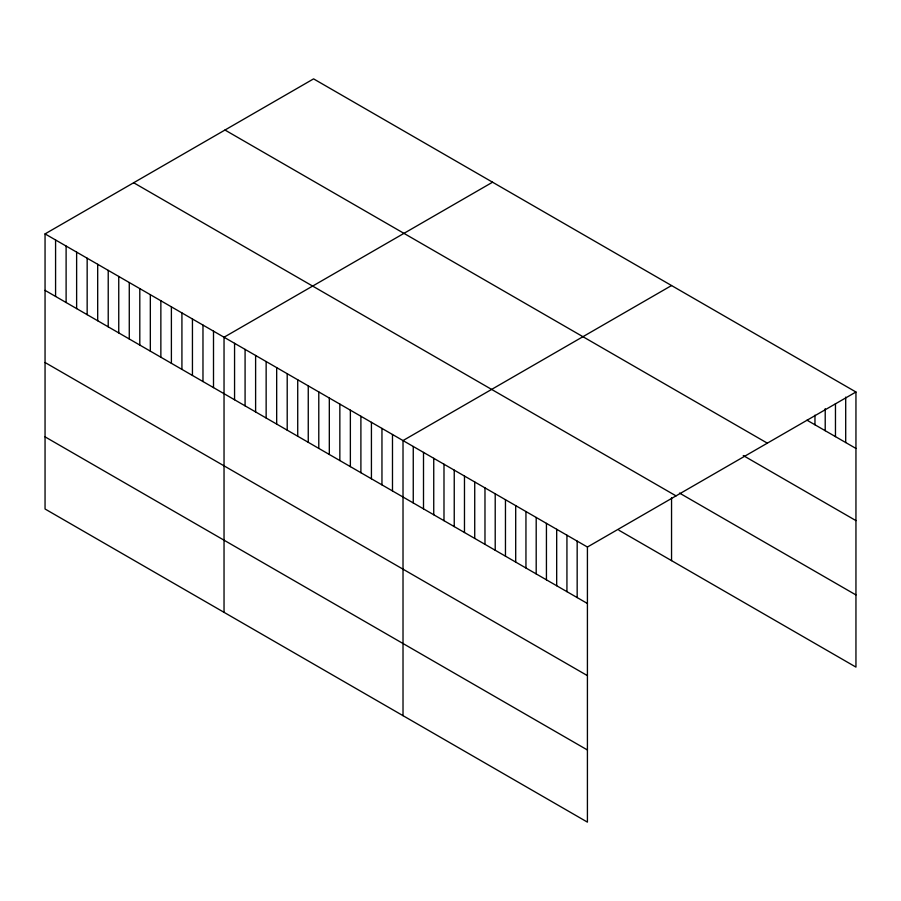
<?xml version="1.0" encoding="UTF-8"?>
<svg xmlns="http://www.w3.org/2000/svg" width="901" height="901" viewBox="0 0 901 901"><rect width="100%" height="100%" fill="white"/><g stroke="black" fill="none" stroke-linecap="round" stroke-linejoin="round"><path stroke-width="1.35" d="M45.05 233.9L587.418 547.031L587.418 822.129L45.05 508.997L45.05 233.9L313.582 78.871L855.95 392.003L855.95 667.1L618.908 530.239M492.565 182.205L224.034 337.233L224.034 612.331M671.549 285.538L403.017 440.566L403.017 715.664M587.418 547.031L855.95 392.003M807.003 420.193L855.95 448.45M224.968 130.026L767.337 443.157M743.257 455.546L855.95 520.609M679.512 493.084L855.95 594.942M133.663 182.745L676.032 495.877M45.05 290.359L587.418 603.49M45.05 362.506L587.418 675.637M45.05 436.85L587.418 749.981M845.701 397.104L845.701 442.537M835.464 403.58L835.464 436.625M825.215 408.682L825.215 430.712M814.966 415.158L814.966 424.788M671.549 497.836L671.549 560.636M577.169 541.118L577.169 597.577M566.932 535.205L566.932 591.653M556.683 529.292L556.683 585.74M546.434 523.38L546.434 579.827M536.196 517.467L536.196 573.914M525.947 511.543L525.947 568.002M515.699 505.63L515.699 562.089M505.461 499.717L505.461 556.165M495.212 493.804L495.212 550.252M484.975 487.891L484.975 544.339M474.726 481.979L474.726 538.426M464.477 476.055L464.477 532.514M454.239 470.142L454.239 526.601M443.99 464.229L443.99 520.677M433.741 458.316L433.741 514.764M423.504 452.403L423.504 508.851M413.255 446.491L413.255 502.938M392.487 434.496L392.487 490.944M381.956 428.414L381.956 484.862M371.426 422.332L371.426 478.791M360.896 416.262L360.896 472.71M350.365 410.18L350.365 466.628M339.846 404.099L339.846 460.557M329.315 398.017L329.315 454.476M318.785 391.946L318.785 448.394M308.255 385.865L308.255 442.312M297.724 379.783L297.724 436.242M287.205 373.712L287.205 430.16M276.675 367.631L276.675 424.078M266.144 361.549L266.144 418.008M255.614 355.467L255.614 411.926M245.083 349.397L245.083 405.844M234.564 343.315L234.564 399.762M213.503 331.163L213.503 387.61M202.973 325.081L202.973 381.528M192.442 318.999L192.442 375.458M181.923 312.929L181.923 369.376M171.393 306.847L171.393 363.294M160.862 300.765L160.862 357.224M150.332 294.683L150.332 351.142M139.801 288.613L139.801 345.06M129.271 282.531L129.271 338.979M118.752 276.449L118.752 332.908M108.221 270.379L108.221 326.826M97.691 264.297L97.691 320.745M87.16 258.215L87.16 314.674M76.63 252.134L76.63 308.592M66.111 246.063L66.111 302.511M55.58 239.981L55.58 296.429"/></g></svg>
